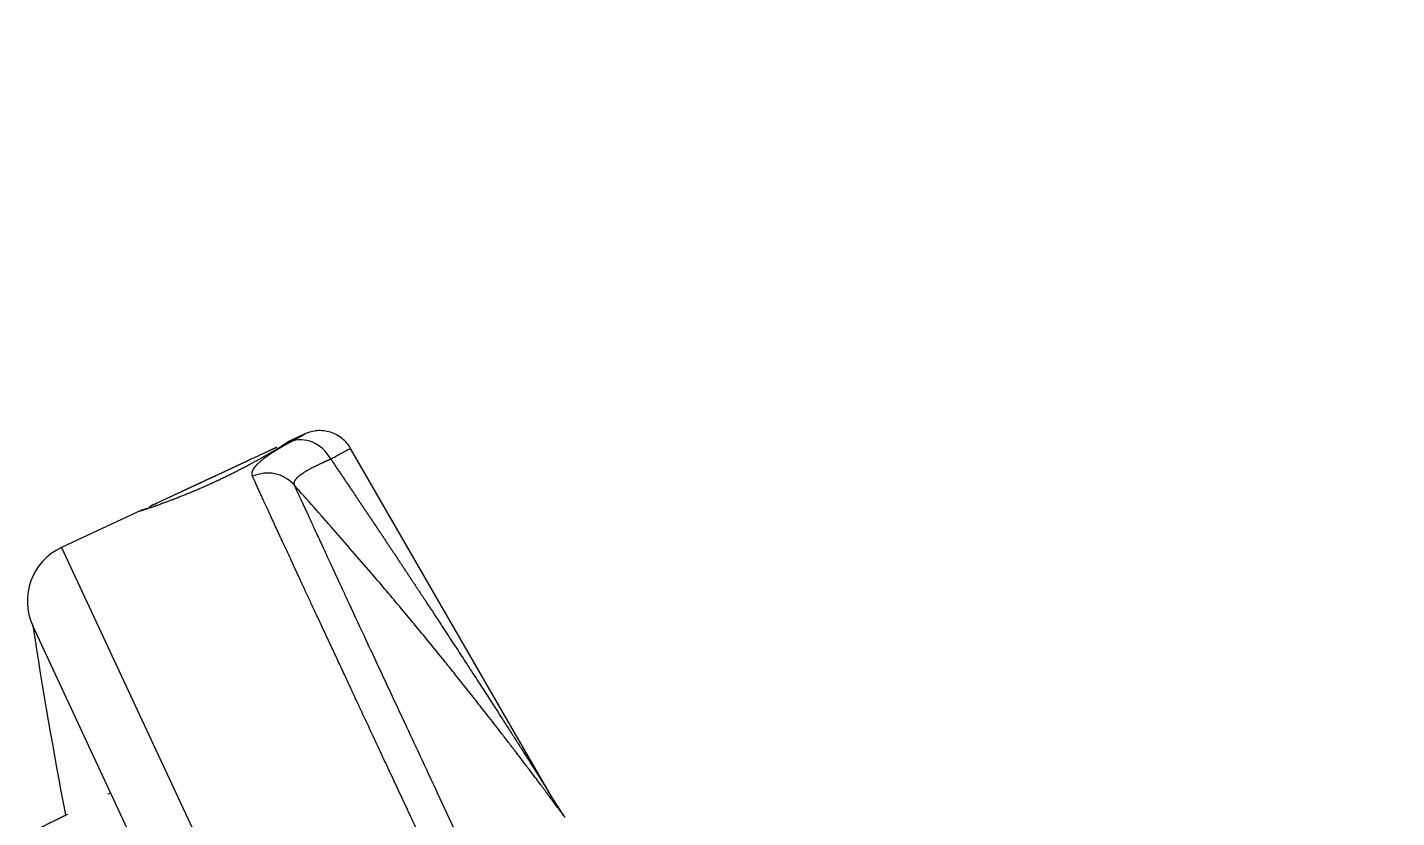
# Model space of a CAD drawing. Header units: millimetres. Extents: x 17284 to 19660, y -6011 to -2651.
# Drawn here: x 19039.8 to 19097.1, y -3820.9 to -3787.8 of the extents above; entities that cross this region are included whole.
import ezdxf

# ---------------------------------------------------------------- set-up
doc = ezdxf.new("R2010")
doc.units = ezdxf.units.MM
doc.layers.add('DIM', color=3, linetype='Continuous', lineweight=13)
doc.styles.get("Standard").update_dxf_attribs({"font": 'arial.ttf'})
doc.dimstyles.get("Standard").update_dxf_attribs({"dimtxt": 0.18, "dimasz": 0.18, "dimexe": 0.18, "dimexo": 0.0625, "dimgap": 0.09, "dimtad": 0, "dimtih": 1, "dimtoh": 1, "dimdec": 1, "dimdsep": 46, "dimtxsty": 'Standard', "dimcen": 0.09, "dimadec": 0, "dimazin": 0, "dimtfac": 1, "dimtdec": 1, "dimtofl": 0, "dimtmove": 0, "dimatfit": 3, "dimfxl": 1, "dimtolj": 1, "dimtzin": 0, "dimarcsym": 0})

# ---------------------------------------------------------------- blocks, each defined once
blk = doc.blocks.new('1')
at = {"linetype": 'Continuous', "lineweight": 18, "extrusion": (0, 0, -1)}
for p, q in [((20692.88, -4826.511), (20692.101, -4826.874)), ((20703.125, -4841.751), (20694.699, -4827.158)), ((20686.412, -4829.526), (20686.247, -4829.652)), ((20685.944, -4829.745), (20682.592, -4831.308)), ((20727.703, -4933.889), (20681.398, -4834.588)), ((20727.703, -4933.889), (20681.398, -4834.588)), ((20684.599, -4841.605), (20684.54, -4841.634))]:
    blk.add_line(p, q, dxfattribs=at)
at = {"linetype": 'Continuous', "lineweight": 13, "extrusion": (0, 0, -1)}
blk.add_line((20682.592, -4831.308), (20728.829, -4930.463), dxfattribs=at)
at = {"linetype": 'Continuous', "lineweight": 18}
for centre, radius, start, end in [((20683.635, -4833.545), 2.468, 115, 205), ((20873.228, -4805.592), 194.009, 188.59529, 190.9642)]:
    blk.add_arc(centre, radius, start, end, dxfattribs=at)
at = {"linetype": 'Continuous', "lineweight": 13}
for centre, major_axis, ratio, start_param, end_param in [((20692.814, -4828.224), (-0.703, 1.303), 0.826467, 4.736104, 6.21235), ((20691.215, -4829.655), (-1.352, -0.603), 0.988068, 3.439862, 4.728931)]:
    blk.add_ellipse(centre, major_axis=major_axis, ratio=ratio, start_param=start_param, end_param=end_param, dxfattribs=at)
for points, knots in [([(20692.189, -4826.883), (20692.192, -4826.881), (20692.199, -4826.878), (20692.208, -4826.872), (20692.218, -4826.867), (20692.228, -4826.862), (20692.237, -4826.857), (20692.247, -4826.852), (20692.256, -4826.847), (20692.265, -4826.841), (20692.275, -4826.836), (20692.284, -4826.832), (20692.293, -4826.827), (20692.302, -4826.822), (20692.31, -4826.817), (20692.319, -4826.812), (20692.328, -4826.807), (20692.337, -4826.803), (20692.345, -4826.798), (20692.354, -4826.793), (20692.362, -4826.789), (20692.37, -4826.784), (20692.378, -4826.78), (20692.386, -4826.775), (20692.394, -4826.771), (20692.402, -4826.767), (20692.41, -4826.762), (20692.418, -4826.758), (20692.426, -4826.754), (20692.433, -4826.75), (20692.441, -4826.746), (20692.448, -4826.742), (20692.456, -4826.738), (20692.463, -4826.734), (20692.47, -4826.73), (20692.477, -4826.726), (20692.484, -4826.722), (20692.491, -4826.718), (20692.498, -4826.714), (20692.505, -4826.711), (20692.511, -4826.707), (20692.518, -4826.703), (20692.524, -4826.7), (20692.531, -4826.696), (20692.537, -4826.693), (20692.544, -4826.689), (20692.55, -4826.686), (20692.556, -4826.682), (20692.562, -4826.679), (20692.568, -4826.676), (20692.574, -4826.672), (20692.579, -4826.669), (20692.585, -4826.666), (20692.591, -4826.663), (20692.596, -4826.66), (20692.602, -4826.657), (20692.607, -4826.654), (20692.612, -4826.651), (20692.617, -4826.648), (20692.622, -4826.645), (20692.627, -4826.643), (20692.632, -4826.64), (20692.637, -4826.637), (20692.642, -4826.634), (20692.647, -4826.632), (20692.651, -4826.629), (20692.656, -4826.627), (20692.66, -4826.624), (20692.664, -4826.622), (20692.669, -4826.62), (20692.673, -4826.617), (20692.677, -4826.615), (20692.681, -4826.613), (20692.685, -4826.61), (20692.689, -4826.608), (20692.693, -4826.606), (20692.696, -4826.604), (20692.7, -4826.602), (20692.703, -4826.6), (20692.707, -4826.598), (20692.71, -4826.596), (20692.713, -4826.594), (20692.717, -4826.593), (20692.72, -4826.591), (20692.723, -4826.589), (20692.726, -4826.588), (20692.728, -4826.586), (20692.731, -4826.584), (20692.734, -4826.583), (20692.737, -4826.581), (20692.739, -4826.58), (20692.741, -4826.579), (20692.744, -4826.577), (20692.746, -4826.576), (20692.748, -4826.575), (20692.75, -4826.574), (20692.752, -4826.572), (20692.754, -4826.571), (20692.756, -4826.57), (20692.758, -4826.569), (20692.76, -4826.568), (20692.761, -4826.567), (20692.763, -4826.567), (20692.764, -4826.566), (20692.766, -4826.565), (20692.767, -4826.564), (20692.768, -4826.564), (20692.769, -4826.563), (20692.77, -4826.562), (20692.771, -4826.562), (20692.772, -4826.561), (20692.773, -4826.561), (20692.773, -4826.56), (20692.774, -4826.56), (20692.775, -4826.56), (20692.775, -4826.56), (20692.775, -4826.559), (20692.776, -4826.559), (20692.776, -4826.559), (20692.776, -4826.559), (20692.776, -4826.559), (20692.776, -4826.559), (20692.776, -4826.559)], [0, 0, 0, 0, 0.008427, 0.016845, 0.025254, 0.033656, 0.042049, 0.050434, 0.058811, 0.067181, 0.075544, 0.083899, 0.092248, 0.10059, 0.108925, 0.117255, 0.125578, 0.133895, 0.142206, 0.150512, 0.158813, 0.167109, 0.1754, 0.183686, 0.191968, 0.200246, 0.20852, 0.21679, 0.225056, 0.233319, 0.241579, 0.249836, 0.258091, 0.266342, 0.274592, 0.282839, 0.291085, 0.299329, 0.307571, 0.315812, 0.324052, 0.332292, 0.340531, 0.348769, 0.357007, 0.365246, 0.373484, 0.381723, 0.389963, 0.398204, 0.406446, 0.414689, 0.422933, 0.43118, 0.439428, 0.447679, 0.455932, 0.464187, 0.472446, 0.480707, 0.488972, 0.49724, 0.505512, 0.513788, 0.522068, 0.530352, 0.538641, 0.546934, 0.555232, 0.563536, 0.571845, 0.580159, 0.588479, 0.596805, 0.605137, 0.613476, 0.621821, 0.630173, 0.638532, 0.646899, 0.655272, 0.663654, 0.672043, 0.68044, 0.688845, 0.697259, 0.705682, 0.714113, 0.722553, 0.731003, 0.739462, 0.74793, 0.756408, 0.764897, 0.773395, 0.781904, 0.790424, 0.798954, 0.807496, 0.816048, 0.824612, 0.833187, 0.841775, 0.850374, 0.858985, 0.867608, 0.876244, 0.884893, 0.893555, 0.902229, 0.910917, 0.919618, 0.928333, 0.937062, 0.945804, 0.954561, 0.963332, 0.972117, 0.980918, 0.989733, 0.998563, 1, 1, 1, 1]), ([(20690.597, -4828.329), (20690.596, -4828.327), (20690.595, -4828.324), (20690.593, -4828.32), (20690.591, -4828.315), (20690.589, -4828.31), (20690.588, -4828.306), (20690.586, -4828.301), (20690.585, -4828.296), (20690.584, -4828.292), (20690.582, -4828.287), (20690.581, -4828.282), (20690.58, -4828.277), (20690.579, -4828.273), (20690.578, -4828.268), (20690.577, -4828.263), (20690.577, -4828.258), (20690.576, -4828.253), (20690.576, -4828.248), (20690.575, -4828.243), (20690.575, -4828.238), (20690.575, -4828.233), (20690.575, -4828.228), (20690.575, -4828.223), (20690.575, -4828.218), (20690.575, -4828.213), (20690.575, -4828.208), (20690.575, -4828.203), (20690.576, -4828.198), (20690.576, -4828.193), (20690.577, -4828.187), (20690.578, -4828.182), (20690.578, -4828.177), (20690.579, -4828.172), (20690.58, -4828.166), (20690.581, -4828.161), (20690.582, -4828.156), (20690.584, -4828.15), (20690.585, -4828.145), (20690.586, -4828.14), (20690.588, -4828.134), (20690.59, -4828.129), (20690.591, -4828.123), (20690.593, -4828.118), (20690.595, -4828.112), (20690.597, -4828.107), (20690.599, -4828.101), (20690.601, -4828.096), (20690.604, -4828.09), (20690.606, -4828.084), (20690.608, -4828.079), (20690.611, -4828.073), (20690.614, -4828.067), (20690.616, -4828.062), (20690.619, -4828.056), (20690.622, -4828.05), (20690.625, -4828.044), (20690.628, -4828.039), (20690.631, -4828.033), (20690.635, -4828.027), (20690.638, -4828.021), (20690.642, -4828.015), (20690.645, -4828.009), (20690.649, -4828.003), (20690.653, -4827.997), (20690.656, -4827.991), (20690.66, -4827.985), (20690.664, -4827.979), (20690.669, -4827.973), (20690.673, -4827.967), (20690.677, -4827.961), (20690.682, -4827.955), (20690.686, -4827.949), (20690.691, -4827.943), (20690.695, -4827.936), (20690.7, -4827.93), (20690.705, -4827.924), (20690.71, -4827.918), (20690.715, -4827.911), (20690.72, -4827.905), (20690.725, -4827.899), (20690.731, -4827.892), (20690.736, -4827.886), (20690.742, -4827.88), (20690.747, -4827.873), (20690.753, -4827.867), (20690.759, -4827.86), (20690.765, -4827.854), (20690.771, -4827.847), (20690.777, -4827.841), (20690.783, -4827.834), (20690.789, -4827.828), (20690.795, -4827.821), (20690.802, -4827.814), (20690.808, -4827.808), (20690.815, -4827.801), (20690.822, -4827.794), (20690.829, -4827.788), (20690.835, -4827.781), (20690.842, -4827.774), (20690.85, -4827.767), (20690.857, -4827.761), (20690.864, -4827.754), (20690.871, -4827.747), (20690.879, -4827.74), (20690.886, -4827.733), (20690.894, -4827.726), (20690.902, -4827.719), (20690.912, -4827.71), (20690.925, -4827.699), (20690.941, -4827.685), (20690.957, -4827.671), (20690.974, -4827.657), (20690.991, -4827.643), (20691.008, -4827.629), (20691.025, -4827.615), (20691.043, -4827.601), (20691.062, -4827.586), (20691.08, -4827.572), (20691.099, -4827.558), (20691.118, -4827.543), (20691.138, -4827.529), (20691.158, -4827.514), (20691.178, -4827.499), (20691.198, -4827.484), (20691.219, -4827.47), (20691.241, -4827.455), (20691.262, -4827.44), (20691.284, -4827.425), (20691.306, -4827.409), (20691.329, -4827.394), (20691.351, -4827.379), (20691.375, -4827.364), (20691.398, -4827.348), (20691.422, -4827.333), (20691.446, -4827.317), (20691.471, -4827.301), (20691.495, -4827.286), (20691.521, -4827.27), (20691.546, -4827.254), (20691.572, -4827.238), (20691.598, -4827.222), (20691.624, -4827.206), (20691.651, -4827.189), (20691.678, -4827.173), (20691.706, -4827.157), (20691.733, -4827.14), (20691.761, -4827.124), (20691.79, -4827.107), (20691.819, -4827.09), (20691.848, -4827.073), (20691.877, -4827.056), (20691.907, -4827.04), (20691.937, -4827.022), (20691.967, -4827.005), (20691.998, -4826.988), (20692.029, -4826.971), (20692.06, -4826.953), (20692.092, -4826.936), (20692.124, -4826.918), (20692.156, -4826.901), (20692.178, -4826.889), (20692.189, -4826.883)], [0, 0, 0, 0, 0.004639, 0.009278, 0.013915, 0.018552, 0.023189, 0.027824, 0.032459, 0.037094, 0.041728, 0.046362, 0.050995, 0.055628, 0.06026, 0.064892, 0.069524, 0.074156, 0.078787, 0.083418, 0.088049, 0.092681, 0.097312, 0.101943, 0.106574, 0.111205, 0.115836, 0.120467, 0.125099, 0.129731, 0.134363, 0.138995, 0.143628, 0.148261, 0.152895, 0.157529, 0.162163, 0.166798, 0.171434, 0.17607, 0.180707, 0.185345, 0.189983, 0.194622, 0.199262, 0.203903, 0.208545, 0.213188, 0.217831, 0.222476, 0.227121, 0.231768, 0.236416, 0.241065, 0.245715, 0.250367, 0.255019, 0.259673, 0.264329, 0.268986, 0.273644, 0.278303, 0.282965, 0.287627, 0.292292, 0.296958, 0.301625, 0.306294, 0.310965, 0.315638, 0.320313, 0.324989, 0.329668, 0.334348, 0.33903, 0.343714, 0.3484, 0.353089, 0.357779, 0.362472, 0.367166, 0.371863, 0.376563, 0.381264, 0.385968, 0.390674, 0.395383, 0.400094, 0.404808, 0.409524, 0.414242, 0.418964, 0.423687, 0.428414, 0.433143, 0.437875, 0.44261, 0.447347, 0.452088, 0.456831, 0.461577, 0.466326, 0.471079, 0.475834, 0.480592, 0.485353, 0.490118, 0.494885, 0.499656, 0.509, 0.518342, 0.527684, 0.537026, 0.546368, 0.55571, 0.565052, 0.574396, 0.583741, 0.593087, 0.602434, 0.611784, 0.621136, 0.63049, 0.639847, 0.649207, 0.65857, 0.667937, 0.677307, 0.686682, 0.69606, 0.705444, 0.714832, 0.724225, 0.733624, 0.743028, 0.752438, 0.761854, 0.771277, 0.780706, 0.790142, 0.799585, 0.809036, 0.818494, 0.82796, 0.837435, 0.846918, 0.85641, 0.86591, 0.87542, 0.884939, 0.894468, 0.904007, 0.913557, 0.923116, 0.932687, 0.942268, 0.951861, 0.961465, 0.97108, 0.980708, 0.990348, 1, 1, 1, 1]), ([(20694.699, -4827.158), (20694.699, -4827.158), (20694.69, -4827.163), (20694.651, -4827.185), (20694.585, -4827.221), (20694.493, -4827.272), (20694.375, -4827.336), (20694.233, -4827.415), (20694.067, -4827.506), (20693.941, -4827.575), (20693.874, -4827.612)], [0, 0, 0, 0, 0.122185, 0.247587, 0.372989, 0.498392, 0.623794, 0.749196, 0.874598, 1, 1, 1, 1]), ([(20703.677, -4842.604), (20703.678, -4842.605), (20703.676, -4842.602), (20703.642, -4842.556), (20703.534, -4842.409), (20703.363, -4842.179), (20703.129, -4841.865), (20702.916, -4841.581), (20702.738, -4841.343), (20702.601, -4841.161), (20702.412, -4840.909), (20702.167, -4840.586), (20701.867, -4840.191), (20701.553, -4839.779), (20701.246, -4839.38), (20700.97, -4839.024), (20700.702, -4838.677), (20700.44, -4838.342), (20700.186, -4838.018), (20699.94, -4837.704), (20699.701, -4837.402), (20699.47, -4837.111), (20699.247, -4836.831), (20699.033, -4836.563), (20698.826, -4836.305), (20698.479, -4835.875), (20697.992, -4835.276), (20697.365, -4834.513), (20696.748, -4833.774), (20696.144, -4833.056), (20695.487, -4832.285), (20694.769, -4831.452), (20693.977, -4830.545), (20693.164, -4829.621), (20692.612, -4829), (20692.333, -4828.686)], [0, 0, 0, 0, 0.003696, 0.022585, 0.044043, 0.068689, 0.096897, 0.128886, 0.137418, 0.150978, 0.169485, 0.192831, 0.220886, 0.253498, 0.278783, 0.30319, 0.326736, 0.349436, 0.371306, 0.392358, 0.412608, 0.432068, 0.450751, 0.468671, 0.485842, 0.502277, 0.554972, 0.606138, 0.655822, 0.704103, 0.751103, 0.811841, 0.873313, 0.935856, 1, 1, 1, 1]), ([(20692.333, -4828.686), (20692.342, -4828.705), (20692.36, -4828.747), (20692.392, -4828.815), (20692.428, -4828.893), (20692.469, -4828.979), (20692.514, -4829.076), (20692.564, -4829.184), (20692.619, -4829.303), (20692.68, -4829.435), (20692.748, -4829.58), (20692.821, -4829.74), (20692.902, -4829.914), (20692.99, -4830.106), (20693.087, -4830.314), (20693.192, -4830.542), (20693.306, -4830.79), (20693.43, -4831.059), (20693.565, -4831.352), (20693.711, -4831.668), (20693.869, -4832.01), (20694.04, -4832.38), (20694.225, -4832.778), (20694.424, -4833.206), (20694.785, -4833.982), (20695.383, -4835.264), (20696.327, -4837.287), (20697.538, -4839.881), (20698.914, -4842.827), (20700.443, -4846.1), (20702.118, -4849.681), (20704.123, -4853.97), (20706.481, -4859.01), (20709.195, -4864.811), (20712.041, -4870.894), (20714.857, -4876.914), (20717.492, -4882.542), (20720.021, -4887.946), (20722.418, -4893.072), (20724.669, -4897.879), (20727.216, -4903.313), (20730.022, -4909.284), (20732.2, -4913.906), (20733.541, -4916.748), (20734.182, -4918.109), (20734.793, -4919.406), (20735.246, -4920.369), (20735.559, -4921.035), (20735.745, -4921.429), (20735.928, -4921.819), (20736.11, -4922.203), (20736.289, -4922.583), (20736.426, -4922.871), (20736.526, -4923.086), (20736.592, -4923.238), (20736.666, -4923.414), (20736.749, -4923.615), (20736.84, -4923.838), (20736.94, -4924.09), (20737.042, -4924.345), (20737.141, -4924.585), (20737.228, -4924.788), (20737.305, -4924.958), (20737.355, -4925.057), (20737.378, -4925.102)], [0, 0, 0, 0, 0.002873, 0.005977, 0.009314, 0.012885, 0.01669, 0.020731, 0.025008, 0.029521, 0.034271, 0.039258, 0.044482, 0.049942, 0.055639, 0.061572, 0.067741, 0.074145, 0.080783, 0.087656, 0.094762, 0.102101, 0.109672, 0.117474, 0.125506, 0.150353, 0.179467, 0.212833, 0.250431, 0.281476, 0.31679, 0.356345, 0.400115, 0.448069, 0.50016, 0.545346, 0.58909, 0.631395, 0.672272, 0.711739, 0.749797, 0.811331, 0.874588, 0.890439, 0.906179, 0.921807, 0.937325, 0.942493, 0.947679, 0.952883, 0.958106, 0.963345, 0.968601, 0.970357, 0.972454, 0.974895, 0.977677, 0.980803, 0.98427, 0.988342, 0.991951, 0.995098, 0.99778, 1, 1, 1, 1])]:
    blk.add_open_spline(points, degree=3, knots=knots, dxfattribs=at)
at = {"linetype": 'Continuous', "lineweight": 18}
for points, knots in [([(20694.697, -4827.155), (20694.604, -4826.996), (20694.371, -4826.721), (20693.872, -4826.447), (20693.305, -4826.384), (20692.957, -4826.477), (20692.789, -4826.553)], [0, 0, 0, 0, 0.241202, 0.5, 0.758798, 1, 1, 1, 1]), ([(20686.413, -4829.526), (20686.413, -4829.526), (20686.413, -4829.526), (20686.415, -4829.525), (20686.418, -4829.524), (20686.423, -4829.521), (20686.431, -4829.518), (20686.44, -4829.514), (20686.453, -4829.508), (20686.471, -4829.499), (20686.497, -4829.487), (20686.527, -4829.473), (20686.562, -4829.457), (20686.602, -4829.438), (20686.646, -4829.418), (20686.695, -4829.395), (20686.749, -4829.37), (20686.807, -4829.343), (20686.87, -4829.313), (20686.937, -4829.282), (20687.01, -4829.248), (20687.075, -4829.217), (20687.132, -4829.191), (20687.178, -4829.17), (20687.224, -4829.148), (20687.272, -4829.126), (20687.32, -4829.103), (20687.369, -4829.08), (20687.419, -4829.057), (20687.469, -4829.034), (20687.521, -4829.01), (20687.573, -4828.985), (20687.616, -4828.965), (20687.651, -4828.949), (20687.676, -4828.937), (20687.7, -4828.926), (20687.725, -4828.914), (20687.75, -4828.903), (20687.775, -4828.891), (20687.8, -4828.879), (20687.825, -4828.868), (20687.85, -4828.856), (20687.876, -4828.844), (20687.901, -4828.832), (20687.926, -4828.821), (20687.952, -4828.809), (20687.977, -4828.797), (20688.003, -4828.785), (20688.028, -4828.773), (20688.054, -4828.761), (20688.079, -4828.749), (20688.105, -4828.737), (20688.131, -4828.725), (20688.157, -4828.713), (20688.182, -4828.701), (20688.208, -4828.689), (20688.234, -4828.677), (20688.26, -4828.665), (20688.286, -4828.653), (20688.312, -4828.64), (20688.339, -4828.628), (20688.365, -4828.616), (20688.391, -4828.604), (20688.418, -4828.591), (20688.444, -4828.579), (20688.47, -4828.567), (20688.497, -4828.554), (20688.523, -4828.542), (20688.55, -4828.53), (20688.577, -4828.517), (20688.603, -4828.505), (20688.63, -4828.492), (20688.657, -4828.48), (20688.684, -4828.467), (20688.711, -4828.455), (20688.738, -4828.442), (20688.765, -4828.429), (20688.792, -4828.417), (20688.819, -4828.404), (20688.846, -4828.391), (20688.874, -4828.379), (20688.901, -4828.366), (20688.928, -4828.353), (20688.956, -4828.34), (20688.983, -4828.328), (20689.028, -4828.307), (20689.089, -4828.278), (20689.166, -4828.242), (20689.244, -4828.206), (20689.32, -4828.17), (20689.397, -4828.135), (20689.473, -4828.099), (20689.549, -4828.064), (20689.625, -4828.028), (20689.7, -4827.993), (20689.775, -4827.959), (20689.836, -4827.93), (20689.884, -4827.908), (20689.919, -4827.891), (20689.953, -4827.875), (20689.987, -4827.86), (20690.021, -4827.844), (20690.054, -4827.828), (20690.087, -4827.813), (20690.12, -4827.798), (20690.152, -4827.782), (20690.184, -4827.768), (20690.216, -4827.753), (20690.247, -4827.738), (20690.278, -4827.724), (20690.309, -4827.709), (20690.339, -4827.695), (20690.369, -4827.681), (20690.399, -4827.668), (20690.428, -4827.654), (20690.457, -4827.64), (20690.486, -4827.627), (20690.514, -4827.614), (20690.559, -4827.593), (20690.62, -4827.564), (20690.695, -4827.529), (20690.768, -4827.495), (20690.839, -4827.462), (20690.907, -4827.431), (20690.973, -4827.4), (20691.036, -4827.37), (20691.097, -4827.342), (20691.152, -4827.316), (20691.201, -4827.293), (20691.244, -4827.273), (20691.285, -4827.254), (20691.324, -4827.236), (20691.359, -4827.22), (20691.393, -4827.204), (20691.424, -4827.19), (20691.452, -4827.176), (20691.478, -4827.164), (20691.502, -4827.153), (20691.523, -4827.143), (20691.542, -4827.135), (20691.558, -4827.127), (20691.572, -4827.121), (20691.583, -4827.116), (20691.591, -4827.112), (20691.597, -4827.109), (20691.601, -4827.107), (20691.603, -4827.106), (20691.604, -4827.106), (20691.604, -4827.106)], [0, 0, 0, 0, 0.003737, 0.014253, 0.024754, 0.035242, 0.04572, 0.056192, 0.066661, 0.082973, 0.099077, 0.114987, 0.130719, 0.146287, 0.161709, 0.177, 0.192179, 0.207262, 0.222267, 0.237213, 0.252117, 0.266999, 0.275326, 0.283508, 0.291548, 0.29945, 0.30722, 0.314862, 0.322381, 0.329782, 0.33707, 0.344252, 0.351333, 0.35458, 0.357802, 0.361, 0.364174, 0.367326, 0.370454, 0.37356, 0.376644, 0.379706, 0.382746, 0.385766, 0.388766, 0.391746, 0.394707, 0.397648, 0.400571, 0.403477, 0.406364, 0.409235, 0.41209, 0.414929, 0.417752, 0.420561, 0.423356, 0.426137, 0.428904, 0.43166, 0.434404, 0.437136, 0.439858, 0.44257, 0.445272, 0.447966, 0.450652, 0.45333, 0.456001, 0.458667, 0.461326, 0.463981, 0.466632, 0.469279, 0.471924, 0.474566, 0.477207, 0.479847, 0.482486, 0.485127, 0.487768, 0.490412, 0.493058, 0.495708, 0.498361, 0.501019, 0.508538, 0.516041, 0.523544, 0.531064, 0.538618, 0.546222, 0.553891, 0.561641, 0.569487, 0.577444, 0.585525, 0.589393, 0.593257, 0.597117, 0.600975, 0.60483, 0.608685, 0.61254, 0.616397, 0.620255, 0.624116, 0.627981, 0.631851, 0.635726, 0.639609, 0.643499, 0.647397, 0.651305, 0.655223, 0.659153, 0.663094, 0.667049, 0.671017, 0.682392, 0.693949, 0.705706, 0.717678, 0.729883, 0.742333, 0.755042, 0.768024, 0.78129, 0.792221, 0.803179, 0.814173, 0.825208, 0.836292, 0.84743, 0.858629, 0.869895, 0.881234, 0.892653, 0.904156, 0.91575, 0.927441, 0.939233, 0.951132, 0.961771, 0.972378, 0.982956, 0.993509, 1, 1, 1, 1]), ([(20689.101, -4828.513), (20689.164, -4828.483), (20689.29, -4828.424), (20689.476, -4828.335), (20689.658, -4828.246), (20689.777, -4828.186), (20689.844, -4828.153), (20689.851, -4828.149), (20689.862, -4828.144), (20689.869, -4828.14), (20689.891, -4828.129), (20689.939, -4828.105), (20690.039, -4828.054), (20690.178, -4827.982), (20690.338, -4827.898), (20690.441, -4827.843), (20690.504, -4827.81), (20690.516, -4827.803), (20690.532, -4827.795), (20690.538, -4827.791), (20690.55, -4827.785), (20690.584, -4827.767), (20690.663, -4827.724), (20690.778, -4827.661), (20690.909, -4827.588), (20691.032, -4827.519), (20691.148, -4827.454), (20691.221, -4827.412), (20691.265, -4827.386), (20691.273, -4827.381), (20691.286, -4827.374), (20691.291, -4827.371), (20691.299, -4827.366), (20691.312, -4827.359), (20691.333, -4827.347), (20691.382, -4827.318), (20691.453, -4827.277), (20691.54, -4827.225), (20691.62, -4827.177), (20691.693, -4827.133), (20691.761, -4827.092), (20691.823, -4827.054), (20691.87, -4827.025), (20691.898, -4827.008), (20691.908, -4827.001), (20691.912, -4826.999), (20691.915, -4826.997), (20691.921, -4826.994), (20691.941, -4826.981), (20691.975, -4826.96), (20692.014, -4826.936), (20692.048, -4826.915), (20692.076, -4826.897), (20692.099, -4826.882), (20692.118, -4826.87), (20692.131, -4826.862), (20692.138, -4826.857), (20692.141, -4826.855), (20692.14, -4826.855), (20692.14, -4826.856)], [0, 0, 0, 0, 0.030983, 0.061966, 0.092949, 0.123932, 0.123932, 0.127805, 0.127805, 0.129742, 0.131678, 0.139424, 0.154915, 0.185899, 0.216882, 0.247865, 0.247865, 0.255611, 0.255611, 0.257547, 0.259483, 0.263356, 0.278848, 0.309831, 0.340814, 0.371797, 0.40278, 0.433763, 0.433763, 0.441509, 0.441509, 0.445382, 0.445382, 0.449255, 0.457001, 0.464746, 0.495729, 0.526713, 0.557696, 0.588679, 0.619662, 0.650645, 0.681628, 0.69712, 0.700992, 0.700992, 0.704865, 0.704865, 0.712611, 0.743594, 0.774577, 0.80556, 0.836543, 0.867527, 0.89851, 0.929493, 0.960476, 0.991459, 1, 1, 1, 1]), ([(20692.132, -4826.86), (20692.132, -4826.86), (20692.132, -4826.86), (20692.132, -4826.861), (20692.127, -4826.863), (20692.118, -4826.869), (20692.099, -4826.88), (20692.076, -4826.895), (20692.047, -4826.912), (20692.014, -4826.933), (20691.975, -4826.957), (20691.93, -4826.984), (20691.88, -4827.014), (20691.843, -4827.037), (20691.823, -4827.049), (20691.823, -4827.049)], [0, 0, 0, 0, 0.00153, 0.00153, 0.028499, 0.136373, 0.244248, 0.352122, 0.459997, 0.567871, 0.675746, 0.78362, 0.891495, 0.999369, 1, 1, 1, 1]), ([(20693.874, -4827.612), (20693.874, -4827.612), (20693.874, -4827.612), (20693.874, -4827.612), (20693.874, -4827.612), (20693.873, -4827.612), (20693.873, -4827.612), (20693.873, -4827.612), (20693.873, -4827.613), (20693.872, -4827.613), (20693.872, -4827.613), (20693.871, -4827.613), (20693.871, -4827.613), (20693.87, -4827.613), (20693.87, -4827.613), (20693.869, -4827.614), (20693.868, -4827.614), (20693.868, -4827.614), (20693.867, -4827.614), (20693.866, -4827.615), (20693.865, -4827.615), (20693.865, -4827.615), (20693.864, -4827.616), (20693.863, -4827.616), (20693.862, -4827.616), (20693.861, -4827.617), (20693.86, -4827.617), (20693.858, -4827.617), (20693.857, -4827.618), (20693.856, -4827.618), (20693.855, -4827.619), (20693.854, -4827.619), (20693.852, -4827.62), (20693.851, -4827.62), (20693.85, -4827.621), (20693.848, -4827.622), (20693.847, -4827.622), (20693.845, -4827.623), (20693.844, -4827.624), (20693.842, -4827.624), (20693.84, -4827.625), (20693.839, -4827.626), (20693.837, -4827.626), (20693.835, -4827.627), (20693.833, -4827.628), (20693.831, -4827.629), (20693.83, -4827.629), (20693.828, -4827.63), (20693.826, -4827.631), (20693.824, -4827.632), (20693.822, -4827.633), (20693.82, -4827.634), (20693.817, -4827.635), (20693.815, -4827.635), (20693.813, -4827.636), (20693.811, -4827.637), (20693.808, -4827.638), (20693.806, -4827.639), (20693.804, -4827.64), (20693.801, -4827.641), (20693.799, -4827.642), (20693.796, -4827.644), (20693.794, -4827.645), (20693.791, -4827.646), (20693.789, -4827.647), (20693.786, -4827.648), (20693.783, -4827.649), (20693.781, -4827.65), (20693.778, -4827.652), (20693.775, -4827.653), (20693.772, -4827.654), (20693.769, -4827.655), (20693.766, -4827.657), (20693.763, -4827.658), (20693.76, -4827.659), (20693.757, -4827.661), (20693.754, -4827.662), (20693.751, -4827.663), (20693.748, -4827.665), (20693.745, -4827.666), (20693.742, -4827.668), (20693.738, -4827.669), (20693.735, -4827.67), (20693.732, -4827.672), (20693.728, -4827.673), (20693.725, -4827.675), (20693.721, -4827.677), (20693.718, -4827.678), (20693.714, -4827.68), (20693.711, -4827.681), (20693.707, -4827.683), (20693.704, -4827.685), (20693.7, -4827.686), (20693.696, -4827.688), (20693.692, -4827.689), (20693.689, -4827.691), (20693.685, -4827.693), (20693.681, -4827.695), (20693.677, -4827.696), (20693.673, -4827.698), (20693.669, -4827.7), (20693.665, -4827.702), (20693.661, -4827.704), (20693.657, -4827.705), (20693.653, -4827.707), (20693.649, -4827.709), (20693.644, -4827.711), (20693.64, -4827.713), (20693.636, -4827.715), (20693.632, -4827.717), (20693.627, -4827.719), (20693.623, -4827.721), (20693.618, -4827.723), (20693.614, -4827.725), (20693.609, -4827.727), (20693.605, -4827.729), (20693.6, -4827.731), (20693.596, -4827.733), (20693.591, -4827.735), (20693.586, -4827.737), (20693.582, -4827.739), (20693.577, -4827.742), (20693.572, -4827.744), (20693.567, -4827.746), (20693.563, -4827.748), (20693.558, -4827.75), (20693.553, -4827.753), (20693.548, -4827.755), (20693.543, -4827.757), (20693.538, -4827.759), (20693.533, -4827.762), (20693.528, -4827.764), (20693.523, -4827.766), (20693.518, -4827.769), (20693.512, -4827.771), (20693.507, -4827.773), (20693.486, -4827.783), (20693.451, -4827.799), (20693.401, -4827.823), (20693.353, -4827.845), (20693.306, -4827.868), (20693.261, -4827.89), (20693.218, -4827.911), (20693.136, -4827.951), (20693.024, -4828.01), (20692.89, -4828.084), (20692.772, -4828.154), (20692.698, -4828.202), (20692.656, -4828.23), (20692.64, -4828.241), (20692.625, -4828.252), (20692.611, -4828.262), (20692.596, -4828.273), (20692.582, -4828.283), (20692.569, -4828.294), (20692.556, -4828.304), (20692.543, -4828.314), (20692.53, -4828.324), (20692.518, -4828.334), (20692.507, -4828.344), (20692.495, -4828.354), (20692.484, -4828.364), (20692.474, -4828.374), (20692.463, -4828.384), (20692.454, -4828.393), (20692.444, -4828.403), (20692.435, -4828.412), (20692.426, -4828.422), (20692.418, -4828.431), (20692.41, -4828.44), (20692.402, -4828.449), (20692.395, -4828.458), (20692.388, -4828.467), (20692.381, -4828.476), (20692.375, -4828.485), (20692.369, -4828.494), (20692.363, -4828.502), (20692.358, -4828.511), (20692.353, -4828.519), (20692.349, -4828.528), (20692.345, -4828.536), (20692.341, -4828.544), (20692.337, -4828.552), (20692.334, -4828.561), (20692.331, -4828.569), (20692.329, -4828.576), (20692.327, -4828.584), (20692.325, -4828.592), (20692.324, -4828.6), (20692.323, -4828.607), (20692.322, -4828.615), (20692.322, -4828.622), (20692.321, -4828.63), (20692.322, -4828.637), (20692.322, -4828.644), (20692.323, -4828.651), (20692.324, -4828.658), (20692.326, -4828.665), (20692.328, -4828.672), (20692.33, -4828.679), (20692.332, -4828.683), (20692.333, -4828.686)], [0, 0, 0, 0, 0.000019, 0.00005, 0.000094, 0.00015, 0.000219, 0.000302, 0.000398, 0.000508, 0.000631, 0.000767, 0.000917, 0.00108, 0.001256, 0.001446, 0.00165, 0.001867, 0.002097, 0.002341, 0.002598, 0.002869, 0.003153, 0.003451, 0.003762, 0.004087, 0.004425, 0.004777, 0.005142, 0.005521, 0.005913, 0.006319, 0.006738, 0.007171, 0.007618, 0.008078, 0.008551, 0.009038, 0.009539, 0.010053, 0.010581, 0.011122, 0.011677, 0.012245, 0.012827, 0.013423, 0.014032, 0.014655, 0.015292, 0.015942, 0.016606, 0.017283, 0.017974, 0.018679, 0.019397, 0.020129, 0.020875, 0.021634, 0.022407, 0.023194, 0.023995, 0.024809, 0.025637, 0.026478, 0.027334, 0.028203, 0.029086, 0.029983, 0.030893, 0.031817, 0.032756, 0.033707, 0.034673, 0.035653, 0.036646, 0.037653, 0.038674, 0.039709, 0.040758, 0.041821, 0.042898, 0.043988, 0.045093, 0.046211, 0.047344, 0.04849, 0.04965, 0.050824, 0.052013, 0.053215, 0.054431, 0.055662, 0.056906, 0.058165, 0.059437, 0.060724, 0.062024, 0.063339, 0.064668, 0.066011, 0.067368, 0.06874, 0.070125, 0.071525, 0.072939, 0.074367, 0.07581, 0.077266, 0.078737, 0.080222, 0.081722, 0.083236, 0.084764, 0.086306, 0.087863, 0.089434, 0.09102, 0.09262, 0.094234, 0.095863, 0.097506, 0.099164, 0.100836, 0.102522, 0.104224, 0.105939, 0.10767, 0.109414, 0.111174, 0.112948, 0.114736, 0.116539, 0.118357, 0.12019, 0.122037, 0.123899, 0.125776, 0.144423, 0.162829, 0.180989, 0.198897, 0.21655, 0.233943, 0.25107, 0.316379, 0.379827, 0.441273, 0.500585, 0.510485, 0.520373, 0.530247, 0.540107, 0.549954, 0.559786, 0.569604, 0.579406, 0.589193, 0.598965, 0.608721, 0.61846, 0.628183, 0.637889, 0.647578, 0.657249, 0.666902, 0.676537, 0.686153, 0.69575, 0.705328, 0.714887, 0.724426, 0.733945, 0.743443, 0.752921, 0.762378, 0.771813, 0.781227, 0.790619, 0.799989, 0.809336, 0.818661, 0.827963, 0.837242, 0.846497, 0.855728, 0.864935, 0.874118, 0.883277, 0.89241, 0.901519, 0.910603, 0.919661, 0.928693, 0.937699, 0.94668, 0.955633, 0.964561, 0.973461, 0.982335, 0.991181, 1, 1, 1, 1]), ([(20693.874, -4827.612), (20693.906, -4827.659), (20693.97, -4827.754), (20694.065, -4827.895), (20694.16, -4828.035), (20694.255, -4828.175), (20694.349, -4828.315), (20694.443, -4828.454), (20694.536, -4828.592), (20694.628, -4828.729), (20694.721, -4828.867), (20694.813, -4829.003), (20694.904, -4829.139), (20694.995, -4829.274), (20695.085, -4829.409), (20695.175, -4829.543), (20695.265, -4829.676), (20695.354, -4829.809), (20695.442, -4829.941), (20695.531, -4830.073), (20695.618, -4830.204), (20695.705, -4830.334), (20695.792, -4830.464), (20695.879, -4830.593), (20695.965, -4830.722), (20696.05, -4830.85), (20696.135, -4830.977), (20696.219, -4831.104), (20696.304, -4831.23), (20696.387, -4831.356), (20696.47, -4831.481), (20696.553, -4831.606), (20696.635, -4831.729), (20696.717, -4831.853), (20696.799, -4831.975), (20696.88, -4832.097), (20696.96, -4832.219), (20697.04, -4832.339), (20697.12, -4832.46), (20697.199, -4832.579), (20697.278, -4832.698), (20697.356, -4832.817), (20697.434, -4832.935), (20697.511, -4833.052), (20697.588, -4833.168), (20697.664, -4833.284), (20697.74, -4833.4), (20697.873, -4833.601), (20698.059, -4833.884), (20698.298, -4834.248), (20698.531, -4834.604), (20698.759, -4834.951), (20698.98, -4835.289), (20699.195, -4835.619), (20699.405, -4835.941), (20699.608, -4836.253), (20699.806, -4836.557), (20699.998, -4836.853), (20700.184, -4837.14), (20700.364, -4837.418), (20700.539, -4837.688), (20700.707, -4837.949), (20700.87, -4838.202), (20701.027, -4838.446), (20701.178, -4838.681), (20701.324, -4838.908), (20701.464, -4839.126), (20701.598, -4839.335), (20701.726, -4839.536), (20701.848, -4839.728), (20701.965, -4839.912), (20702.076, -4840.086), (20702.182, -4840.252), (20702.282, -4840.41), (20702.376, -4840.559), (20702.465, -4840.698), (20702.547, -4840.83), (20702.625, -4840.952), (20702.696, -4841.066), (20702.763, -4841.171), (20702.823, -4841.268), (20702.878, -4841.355), (20702.928, -4841.434), (20702.971, -4841.505), (20703.01, -4841.566), (20703.043, -4841.619), (20703.07, -4841.663), (20703.092, -4841.699), (20703.109, -4841.726), (20703.12, -4841.744), (20703.124, -4841.751), (20703.125, -4841.752), (20703.125, -4841.752)], [0, 0, 0, 0, 0.009936, 0.01983, 0.02968, 0.039487, 0.049251, 0.058973, 0.068651, 0.078286, 0.087878, 0.097427, 0.106933, 0.116396, 0.125816, 0.135193, 0.144527, 0.153817, 0.163065, 0.17227, 0.181432, 0.190551, 0.199626, 0.208659, 0.217649, 0.226595, 0.235499, 0.24436, 0.253177, 0.261952, 0.270684, 0.279372, 0.288018, 0.29662, 0.30518, 0.313696, 0.32217, 0.3306, 0.338988, 0.347332, 0.355634, 0.363892, 0.372108, 0.380281, 0.38841, 0.396497, 0.40454, 0.412541, 0.438503, 0.463869, 0.488639, 0.512814, 0.536392, 0.559375, 0.581763, 0.603556, 0.624754, 0.645357, 0.665365, 0.68478, 0.7036, 0.721827, 0.73946, 0.756501, 0.772949, 0.788805, 0.80407, 0.818743, 0.832827, 0.846321, 0.859226, 0.871544, 0.883275, 0.894421, 0.904983, 0.914963, 0.924364, 0.933187, 0.941436, 0.949114, 0.956227, 0.962779, 0.968779, 0.974237, 0.979164, 0.98358, 0.987508, 0.990983, 0.994056, 0.9968, 0.999315, 1, 1, 1, 1]), ([(20736.752, -4925.644), (20736.724, -4925.6), (20736.664, -4925.507), (20736.571, -4925.355), (20736.468, -4925.183), (20736.356, -4924.989), (20736.234, -4924.774), (20736.102, -4924.535), (20735.959, -4924.273), (20735.804, -4923.986), (20735.638, -4923.673), (20735.46, -4923.333), (20735.269, -4922.964), (20735.064, -4922.566), (20734.845, -4922.137), (20734.612, -4921.676), (20734.363, -4921.181), (20734.098, -4920.652), (20733.816, -4920.085), (20733.518, -4919.481), (20733.201, -4918.838), (20732.865, -4918.153), (20732.51, -4917.426), (20732.135, -4916.656), (20731.739, -4915.839), (20731.321, -4914.977), (20730.882, -4914.066), (20730.42, -4913.105), (20729.934, -4912.094), (20729.424, -4911.03), (20728.89, -4909.914), (20728.331, -4908.743), (20727.747, -4907.517), (20727.136, -4906.234), (20726.5, -4904.895), (20725.837, -4903.499), (20725.148, -4902.045), (20724.432, -4900.534), (20723.689, -4898.964), (20722.92, -4897.337), (20722.125, -4895.652), (20721.303, -4893.911), (20720.456, -4892.115), (20719.584, -4890.264), (20718.688, -4888.36), (20717.768, -4886.405), (20716.826, -4884.402), (20715.862, -4882.352), (20714.879, -4880.259), (20713.877, -4878.126), (20712.859, -4875.956), (20711.826, -4873.754), (20710.906, -4871.792), (20710.105, -4870.085), (20709.431, -4868.647), (20708.767, -4867.23), (20708.113, -4865.835), (20707.469, -4864.462), (20706.837, -4863.112), (20706.215, -4861.786), (20705.606, -4860.485), (20705.008, -4859.208), (20704.422, -4857.958), (20703.848, -4856.733), (20703.287, -4855.535), (20702.738, -4854.364), (20702.203, -4853.22), (20701.68, -4852.104), (20701.17, -4851.016), (20700.673, -4849.955), (20700.19, -4848.922), (20699.72, -4847.918), (20699.263, -4846.942), (20698.819, -4845.993), (20698.389, -4845.073), (20697.971, -4844.182), (20697.567, -4843.318), (20697.176, -4842.482), (20696.798, -4841.674), (20696.433, -4840.893), (20696.081, -4840.139), (20695.742, -4839.413), (20695.415, -4838.713), (20695.1, -4838.04), (20694.798, -4837.393), (20694.508, -4836.772), (20694.23, -4836.176), (20693.964, -4835.605), (20693.709, -4835.059), (20693.466, -4834.537), (20693.234, -4834.039), (20693.013, -4833.565), (20692.802, -4833.113), (20692.603, -4832.684), (20692.413, -4832.276), (20692.234, -4831.89), (20692.065, -4831.525), (20691.905, -4831.181), (20691.755, -4830.856), (20691.614, -4830.551), (20691.481, -4830.265), (20691.358, -4829.997), (20691.243, -4829.747), (20691.136, -4829.515), (20691.037, -4829.299), (20690.946, -4829.099), (20690.862, -4828.916), (20690.785, -4828.747), (20690.716, -4828.593), (20690.652, -4828.453), (20690.615, -4828.37), (20690.597, -4828.329)], [0, 0, 0, 0, 0.002385, 0.005066, 0.008043, 0.011317, 0.014887, 0.018754, 0.022917, 0.027377, 0.032133, 0.037186, 0.042536, 0.048182, 0.054125, 0.060365, 0.066901, 0.073734, 0.080864, 0.08829, 0.096013, 0.104033, 0.112349, 0.120963, 0.129873, 0.139079, 0.148583, 0.158383, 0.16848, 0.178873, 0.189564, 0.200551, 0.211834, 0.223415, 0.235292, 0.247466, 0.259937, 0.272704, 0.285768, 0.299129, 0.312786, 0.326741, 0.340992, 0.355539, 0.370384, 0.385525, 0.400963, 0.416697, 0.432729, 0.449057, 0.465681, 0.482603, 0.499821, 0.511139, 0.522363, 0.533493, 0.544528, 0.555468, 0.566314, 0.577065, 0.587722, 0.598284, 0.608752, 0.619125, 0.629403, 0.639587, 0.649677, 0.659672, 0.669572, 0.679378, 0.689089, 0.698705, 0.708227, 0.717655, 0.726988, 0.736226, 0.74537, 0.754419, 0.763374, 0.772234, 0.781, 0.789671, 0.798248, 0.80673, 0.815117, 0.82341, 0.831608, 0.839712, 0.847721, 0.855636, 0.863456, 0.871181, 0.878812, 0.886348, 0.89379, 0.901138, 0.90839, 0.915548, 0.922612, 0.929581, 0.936456, 0.943236, 0.949921, 0.956512, 0.963008, 0.96941, 0.975717, 0.98193, 0.988048, 0.994071, 1, 1, 1, 1]), ([(20685.877, -4829.776), (20685.877, -4829.776), (20685.877, -4829.776), (20685.879, -4829.776), (20685.888, -4829.773), (20685.902, -4829.768), (20685.923, -4829.762), (20685.949, -4829.754), (20685.972, -4829.746), (20685.987, -4829.742), (20685.99, -4829.741), (20685.994, -4829.739), (20686.004, -4829.736), (20686.027, -4829.728), (20686.064, -4829.717), (20686.114, -4829.7), (20686.17, -4829.682), (20686.232, -4829.661), (20686.3, -4829.638), (20686.375, -4829.613), (20686.456, -4829.585), (20686.515, -4829.564), (20686.554, -4829.551), (20686.565, -4829.547), (20686.581, -4829.541), (20686.589, -4829.539), (20686.609, -4829.531), (20686.658, -4829.514), (20686.709, -4829.496), (20686.754, -4829.48), (20686.771, -4829.474), (20686.79, -4829.467), (20686.817, -4829.457), (20686.873, -4829.437), (20686.97, -4829.401), (20687.095, -4829.355), (20687.184, -4829.321), (20687.252, -4829.295), (20687.281, -4829.284), (20687.31, -4829.273), (20687.322, -4829.268), (20687.328, -4829.266), (20687.346, -4829.259), (20687.406, -4829.236), (20687.517, -4829.193), (20687.671, -4829.132), (20687.831, -4829.067), (20687.942, -4829.021), (20688.028, -4828.986), (20688.071, -4828.968), (20688.115, -4828.95), (20688.137, -4828.94), (20688.144, -4828.937), (20688.159, -4828.931), (20688.225, -4828.903), (20688.352, -4828.849), (20688.534, -4828.77), (20688.658, -4828.715), (20688.752, -4828.673), (20688.799, -4828.652), (20688.854, -4828.627), (20688.878, -4828.616), (20688.894, -4828.608), (20688.902, -4828.605), (20688.941, -4828.587), (20688.989, -4828.565), (20689.045, -4828.539), (20689.073, -4828.526), (20689.085, -4828.52), (20689.093, -4828.517), (20689.097, -4828.515), (20689.101, -4828.513)], [0, 0, 0, 0, 0.007292, 0.038314, 0.069336, 0.100358, 0.13138, 0.162402, 0.193424, 0.197302, 0.20118, 0.20118, 0.208936, 0.224447, 0.255469, 0.286491, 0.317513, 0.348535, 0.379557, 0.410579, 0.441602, 0.472624, 0.472624, 0.480379, 0.484257, 0.488135, 0.488135, 0.503646, 0.534668, 0.534668, 0.542424, 0.550179, 0.550179, 0.56569, 0.596712, 0.627734, 0.658757, 0.658757, 0.674268, 0.678145, 0.678145, 0.682023, 0.682023, 0.689779, 0.720801, 0.751823, 0.782845, 0.813867, 0.813867, 0.829378, 0.837134, 0.837134, 0.841012, 0.841012, 0.844889, 0.875911, 0.906934, 0.937956, 0.937956, 0.953467, 0.961222, 0.9651, 0.9651, 0.968978, 0.968978, 0.984489, 0.992244, 0.996122, 0.998061, 0.998061, 1, 1, 1, 1]), ([(20686.181, -4829.674), (20686.178, -4829.675), (20686.154, -4829.683), (20686.114, -4829.697), (20686.064, -4829.713), (20686.02, -4829.728), (20685.982, -4829.741), (20685.955, -4829.75), (20685.939, -4829.755), (20685.932, -4829.757), (20685.928, -4829.759), (20685.926, -4829.759), (20685.925, -4829.76)], [0, 0, 0, 0, 0.027959, 0.190402, 0.352845, 0.515289, 0.677732, 0.840175, 0.921397, 0.962008, 0.962008, 1, 1, 1, 1])]:
    blk.add_open_spline(points, degree=3, knots=knots, dxfattribs=at)
for points in [[(20703.678, -4842.605), (20703.126, -4841.753)], [(20682.853, -4842.474), (20681.532, -4843.132)]]:
    blk.add_open_spline(points, degree=1, dxfattribs=at)
blk = doc.blocks.new('*D124')
at = {"layer": 'Defpoints', "color": 0, "transparency": 16777216}
for p in [(19201.381, -3749.626), (19123.388, -3879.358), (19201.381, -3882.32)]:
    blk.add_point(p, dxfattribs=at)
at = {"layer": 'DIM', "color": 0, "lineweight": -2, "transparency": 16777216}
for p, q in [((19105.388, -3749.626), (19087.388, -3749.626)), ((19123.388, -3879.296), (19123.388, -3749.446)), ((19123.388, -3749.626), (19141.388, -3749.626)), ((19141.388, -3749.626), (19144.547, -3749.626)), ((19183.381, -3749.626), (19180.221, -3749.626)), ((19201.381, -3749.626), (19183.381, -3749.626)), ((19201.381, -3882.257), (19201.381, -3749.446)), ((19219.381, -3749.626), (19237.381, -3749.626))]:
    blk.add_line(p, q, dxfattribs=at)
at = {"layer": 'DIM', "color": 0, "transparency": 16777216}
for points in [[(19105.388, -3746.626), (19105.388, -3752.626), (19123.388, -3749.626)], [(19219.381, -3746.626), (19219.381, -3752.626), (19201.381, -3749.626)]]:
    blk.add_solid(points, dxfattribs=at)
at = {"layer": 'DIM', "color": 3, "transparency": 16777216, "insert": (19162.384, -3749.626), "char_height": 18, "attachment_point": 5}
blk.add_mtext('\\A1;79', dxfattribs=at)

msp = doc.modelspace()

# ---------------------------------------------------------------- block references
at = {"color": 6}
msp.add_blockref('1', (-1641.369, 1021.728, 0), dxfattribs=at)

# ---------------------------------------------------------------- dimensions: what is measured, and where the dimension line sits
at = {"layer": 'DIM', "color": 3}
dim = msp.add_linear_dim(base=(19201.381, -3749.626), p1=(19123.388, -3879.358), p2=(19201.381, -3882.32), text='79', dimstyle='Standard', override={"dimtxt": 18, "dimasz": 18, "dimgap": 5, "dimclrt": 3}, dxfattribs=at)
dim.commit()
dim.dimension.update_dxf_attribs({"geometry": '*D124', "text_midpoint": (19162.384, -3749.626), "dimtype": 160})

doc.saveas('drawing.dxf')
